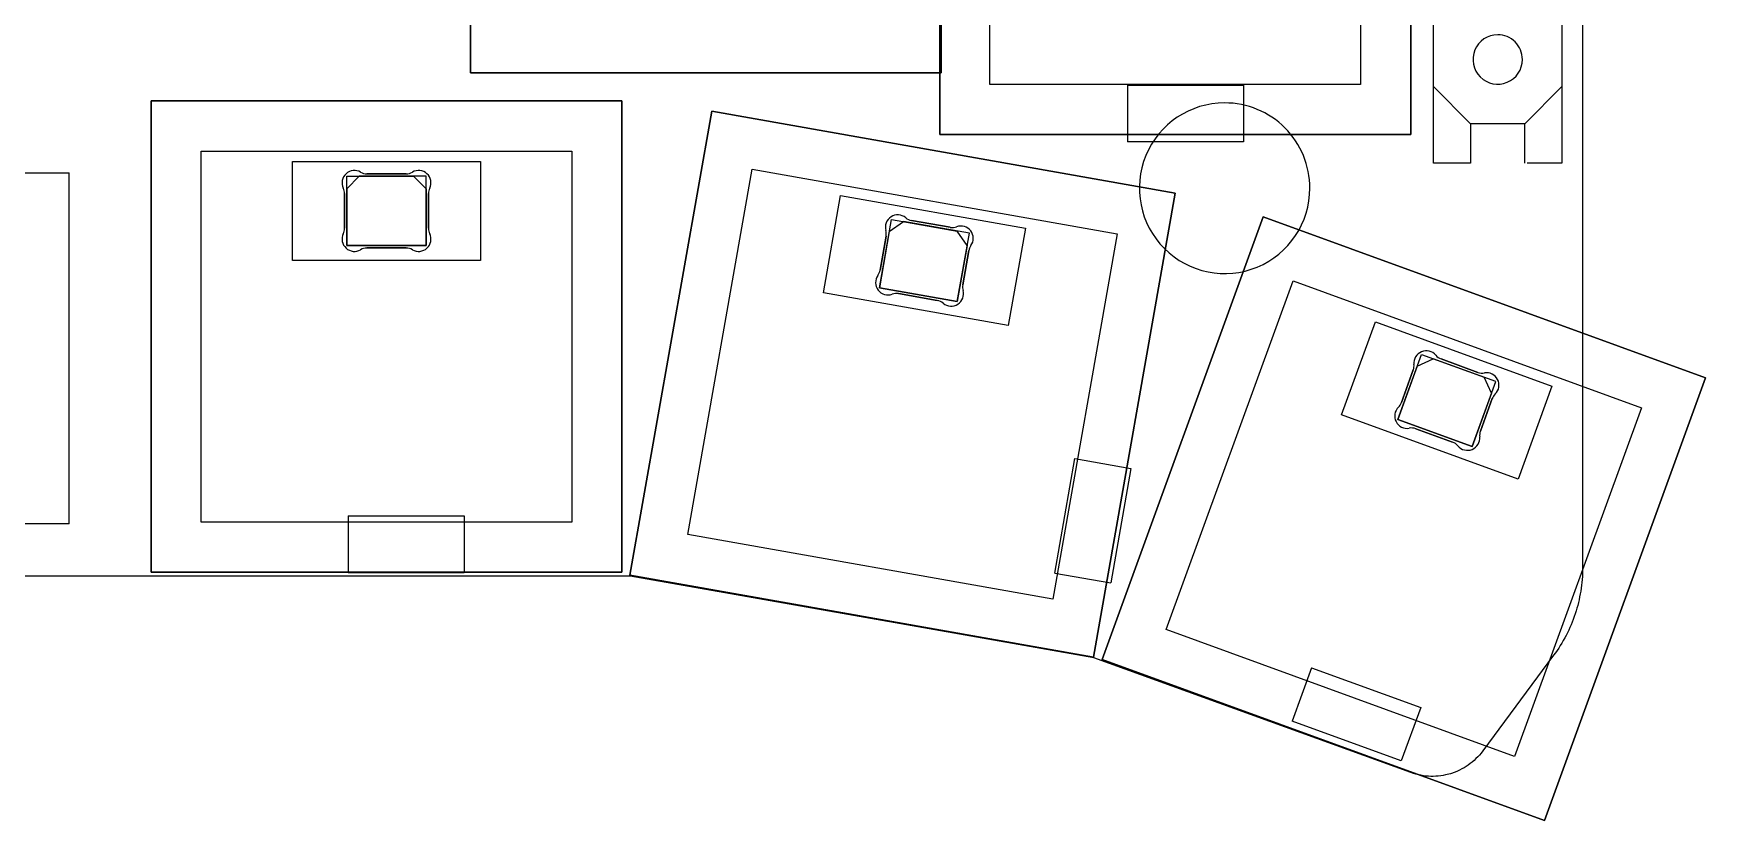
# Model space of a CAD drawing. Extents: x 51 to 287, y -198 to -28.
# Drawn here: x 90.8 to 158.5, y -121.3 to -89.4 of the extents above; entities that cross this region are included whole.
import ezdxf

# ---------------------------------------------------------------- set-up
doc = ezdxf.new("R2010")
doc.units = 0
doc.layers.get('0').update_dxf_attribs({"linetype": 'CONTINUOUS'})

msp = doc.modelspace()

# ---------------------------------------------------------------- linework, layer by layer
at = {"color": 7}
for points in [[(153.47442, -38.555351), (153.4795, -111.041871)], [(108.4707, -71.984291), (108.4707, -91.034291)], [(108.4707, -91.034291), (108.4707, -71.984291)], [(127.5207, -91.034291), (127.5207, -71.984291)], [(127.5207, -71.984291), (127.5207, -91.034291)], [(127.47244, -74.483651), (127.47244, -93.533651)], [(127.47244, -93.533651), (127.47244, -74.483651)], [(146.52244, -93.533651), (146.52244, -74.483651)], [(146.52244, -74.483651), (146.52244, -93.533651)], [(144.49552, -91.509271), (129.49682, -91.509271), (129.49682, -76.508031)], [(144.49552, -76.508031), (144.49552, -91.509271)], [(147.44192, -94.691891), (147.44192, -86.292111)], [(152.6413, -86.292111), (152.6413, -94.691891)], [(108.4707, -91.034291), (127.5207, -91.034291)], [(127.5207, -91.034291), (108.4707, -91.034291)], [(135.05688, -91.527051), (139.75588, -91.527051), (139.75588, -93.825751), (135.05688, -93.825751)], [(135.05688, -91.527051), (135.05688, -93.825751)], [(148.94306, -93.091691), (147.44192, -91.593091)], [(151.1427, -93.091691), (152.6413, -91.593091)], [(95.55226, -92.172211), (95.55226, -111.222211)], [(114.60226, -92.172211), (95.55226, -92.172211)], [(95.55226, -92.172211), (114.60226, -92.172211)], [(95.55226, -111.222211), (95.55226, -92.172211)], [(114.60226, -111.222211), (114.60226, -92.172211)], [(114.60226, -92.172211), (114.60226, -111.222211)], [(118.237, -92.588771), (114.92738, -111.349211)], [(114.92738, -111.349211), (118.237, -92.588771)], [(136.99744, -95.898391), (118.237, -92.588771)], [(118.237, -92.588771), (136.99744, -95.898391)], [(148.94306, -93.091691), (148.94306, -94.691891)], [(151.1427, -93.091691), (148.94306, -93.091691)], [(151.1427, -94.691891), (151.1427, -93.091691)], [(127.47244, -93.533651), (146.52244, -93.533651)], [(146.52244, -93.533651), (127.47244, -93.533651)], [(97.57664, -94.196591), (112.57788, -94.196591)], [(112.57788, -109.197831), (97.57664, -109.197831), (97.57664, -94.196591)], [(112.57788, -94.196591), (112.57788, -109.197831)], [(148.94306, -94.691891), (147.44192, -94.691891)], [(152.6413, -94.691891), (151.24176, -94.691891)], [(74.7395, -95.075431), (92.2401, -95.075431)], [(92.2401, -109.276571), (92.2401, -95.075431)], [(103.47706, -95.217671), (106.17708, -95.217671)], [(103.47706, -98.016751), (103.47706, -95.217671)], [(103.47706, -95.718051), (103.97744, -95.217671)], [(106.67746, -95.217671), (103.97744, -95.217671)], [(105.87228, -95.116071), (104.28224, -95.116071)], [(104.28224, -95.116071), (105.87228, -95.116071)], [(106.67746, -95.718051), (106.17708, -95.217671)], [(106.67746, -98.016751), (106.67746, -95.217671)], [(132.04698, -112.311871), (117.27434, -109.708371), (119.87784, -94.935731)], [(119.87784, -94.935731), (134.65048, -97.539231)], [(103.378, -95.913631), (103.378, -97.320791)], [(103.378, -97.320791), (103.378, -95.913631)], [(103.47706, -95.718051), (103.47706, -98.016751)], [(106.67746, -95.718051), (106.67746, -98.016751)], [(106.77652, -97.320791), (106.77652, -95.913631)], [(106.77652, -95.913631), (106.77652, -97.320791)], [(133.68782, -114.658831), (136.99744, -95.898391)], [(136.99744, -95.898391), (133.68782, -114.658831)], [(125.02642, -99.721091), (125.51156, -96.965191)], [(125.4252, -97.455411), (126.00432, -97.051551)], [(125.51156, -96.965191), (128.17094, -97.432551)], [(128.6637, -97.518911), (126.00432, -97.051551)], [(127.88646, -97.280151), (126.32182, -97.005831)], [(126.32182, -97.005831), (127.88646, -97.280151)], [(128.57734, -98.011671), (128.17094, -97.432551)], [(140.55344, -96.850891), (134.03834, -114.750271)], [(134.03834, -114.750271), (140.55344, -96.850891)], [(158.45536, -103.365991), (140.55344, -96.850891)], [(140.55344, -96.850891), (158.45536, -103.365991)], [(106.67746, -98.016751), (103.47706, -98.016751)], [(103.47706, -98.016751), (106.67746, -98.016751)], [(125.4252, -97.455411), (125.02642, -99.721091)], [(125.29312, -97.633211), (125.04928, -99.017511)], [(125.04928, -99.017511), (125.29312, -97.633211)], [(128.17602, -100.277351), (128.6637, -97.518911)], [(128.57734, -98.011671), (128.17602, -100.277351)], [(134.65048, -97.539231), (132.04698, -112.311871)], [(104.28224, -98.115811), (105.87228, -98.115811)], [(105.87228, -98.115811), (104.28224, -98.115811)], [(128.397, -99.606791), (128.64084, -98.222491)], [(128.64084, -98.222491), (128.397, -99.606791)], [(150.72868, -118.672031), (136.63422, -113.541231), (141.76502, -99.446771)], [(141.76502, -99.446771), (155.85948, -104.575031)], [(128.17602, -100.277351), (125.02642, -99.721091)], [(125.02642, -99.721091), (128.17602, -100.277351)], [(125.80112, -99.959851), (127.36576, -100.236711)], [(127.36576, -100.236711), (125.80112, -99.959851)], [(146.00174, -105.052551), (146.95932, -102.421111)], [(146.78914, -102.891011), (147.42922, -102.593831)], [(146.95932, -102.421111), (149.49678, -103.345671)], [(149.96668, -103.515851), (147.42922, -102.593831)], [(149.24278, -103.147551), (147.7518, -102.603991)], [(147.7518, -102.603991), (149.24278, -103.147551)], [(146.78914, -102.891011), (146.00174, -105.052551)], [(146.62658, -103.043411), (146.14652, -104.364211)], [(146.14652, -104.364211), (146.62658, -103.043411)], [(149.0091, -106.147291), (149.96668, -103.515851)], [(149.7965, -103.985751), (149.49678, -103.345671)], [(151.94026, -121.267911), (158.45536, -103.365991)], [(158.45536, -103.365991), (151.94026, -121.267911)], [(149.7965, -103.985751), (149.0091, -106.147291)], [(149.34184, -105.527531), (149.8219, -104.206731)], [(149.8219, -104.206731), (149.34184, -105.527531)], [(155.85948, -104.575031), (150.72868, -118.672031)], [(149.0091, -106.147291), (146.00174, -105.052551)], [(146.00174, -105.052551), (149.0091, -106.147291)], [(146.72564, -105.423391), (148.21662, -105.966951)], [(148.21662, -105.966951), (146.72564, -105.423391)], [(132.1181, -111.262851), (132.93598, -106.634971), (135.19912, -107.033751), (134.38378, -111.661631)], [(92.2401, -109.276571), (74.7395, -109.276571)], [(103.52278, -108.951451), (108.22178, -108.951451), (108.22178, -111.250151), (103.52278, -111.250151)], [(103.52278, -108.951451), (103.52278, -111.250151)], [(114.935, -111.384771), (57.12968, -111.384771)], [(95.55226, -111.222211), (114.60226, -111.222211)], [(114.60226, -111.222211), (95.55226, -111.222211)], [(114.92738, -111.349211), (133.68782, -114.658831)], [(133.68782, -114.658831), (114.92738, -111.349211)], [(133.69544, -114.694391), (114.935, -111.384771)], [(132.1181, -111.262851), (134.38378, -111.661631)], [(153.4795, -111.041871), (153.4795, -111.161251), (153.47442, -111.280631), (153.46934, -111.400011), (153.46172, -111.519391), (153.44902, -111.636231), (153.43632, -111.755611), (153.42108, -111.872451), (153.4033, -111.989291), (153.38298, -112.106131), (153.36012, -112.222971), (153.33726, -112.339811), (153.30932, -112.454111), (153.28138, -112.568411), (153.24836, -112.682711), (153.21534, -112.794471), (153.17978, -112.908771), (153.14168, -113.020531), (153.10104, -113.132291), (153.05786, -113.241511), (153.01468, -113.350731), (152.96642, -113.459951), (152.91816, -113.566631), (152.86482, -113.673311), (152.81148, -113.779991), (152.75814, -113.884131), (152.69972, -113.988271), (152.63876, -114.089871), (152.5778, -114.191471), (152.5143, -114.293071), (152.44826, -114.392131), (152.37968, -114.488651), (152.30856, -114.585171)], [(146.53514, -119.329891), (133.69544, -114.694391)], [(134.03834, -114.750271), (151.94026, -121.267911)], [(151.94026, -121.267911), (134.03834, -114.750271)], [(152.30856, -114.585171), (149.43836, -118.456131)], [(142.51178, -115.088091), (146.92884, -116.695911), (146.14144, -118.854911), (141.72692, -117.249631)], [(142.51178, -115.088091), (141.72692, -117.249631)], [(149.43836, -118.456131), (149.37232, -118.537411), (149.30628, -118.618691), (149.2377, -118.694891), (149.16404, -118.766011), (149.09038, -118.837131), (149.01164, -118.903171), (148.9329, -118.966671), (148.84908, -119.025091), (148.76526, -119.080971), (148.68144, -119.134311), (148.59254, -119.182571), (148.50364, -119.228291), (148.4122, -119.268931), (148.32076, -119.307031), (148.13026, -119.373071), (147.93722, -119.423871), (147.8407, -119.444191), (147.74164, -119.459431), (147.64004, -119.469591), (147.54098, -119.477211), (147.43938, -119.482291), (147.34032, -119.482291), (147.23872, -119.477211), (147.13712, -119.469591), (147.03552, -119.456891), (146.93392, -119.439111), (146.83486, -119.418791), (146.73326, -119.393391), (146.6342, -119.365451), (146.53514, -119.329891)]]:
    msp.add_lwpolyline(points, dxfattribs=at)
for points in [[(150.043642, -89.49327)], [(138.994642, -92.250265)], [(101.27742, -98.616191), (101.27742, -94.618231), (108.8771, -94.618231), (108.8771, -98.616191)], [(122.75566, -99.929371), (123.44908, -95.992371), (130.93446, -97.310631), (130.2385, -101.250171)], [(143.72844, -104.864591), (145.0975, -101.105391), (152.23998, -103.706351), (150.87092, -107.463011)]]:
    msp.add_lwpolyline(points, close=True, dxfattribs=at)
for points in [[(150.043642, -89.49327), (149.63918, -89.49327), (149.274543, -89.736913), (149.119762, -90.110587)], [(150.750749, -89.786164), (150.563213, -89.598627), (150.308859, -89.49327), (150.043642, -89.49327)], [(151.043643, -90.493271), (151.043643, -90.228054), (150.938286, -89.9737), (150.750749, -89.786164)], [(149.119762, -90.110587), (148.964981, -90.484262), (149.050537, -90.91438), (149.336535, -91.200378)], [(150.426326, -91.417151), (150.8, -91.26237), (151.043643, -90.897733), (151.043643, -90.493271)], [(149.336535, -91.200378), (149.622533, -91.486376), (150.052651, -91.571932), (150.426326, -91.417151)], [(138.994642, -92.250265), (137.599245, -92.250265), (136.341248, -93.090832), (135.807252, -94.380011)], [(141.434164, -93.260748), (140.787163, -92.613747), (139.90964, -92.250265), (138.994642, -92.250265)], [(142.444648, -95.700271), (142.444648, -94.785272), (142.081166, -93.90775), (141.434164, -93.260748)], [(135.807252, -94.380011), (135.273257, -95.66919), (135.568425, -97.153099), (136.55512, -98.139793)], [(103.440782, -95.114529), (103.279342, -95.263537), (103.234082, -95.50047), (103.329232, -95.698493)], [(103.440782, -95.114529), (103.279342, -95.263537), (103.234082, -95.50047), (103.329232, -95.698493)], [(104.031796, -95.050031), (103.842016, -94.939352), (103.602222, -94.965521), (103.440782, -95.114529)], [(104.031796, -95.050031), (103.842016, -94.939352), (103.602222, -94.965521), (103.440782, -95.114529)], [(104.031796, -95.050031), (104.108327, -95.094762), (104.195374, -95.118342), (104.284018, -95.118357)], [(104.031796, -95.050031), (104.108327, -95.094762), (104.195374, -95.118342), (104.284018, -95.118357)], [(105.873042, -95.118357), (105.961686, -95.118342), (106.048733, -95.094762), (106.125264, -95.050031)], [(105.873042, -95.118357), (105.961686, -95.118342), (106.048733, -95.094762), (106.125264, -95.050031)], [(106.716565, -95.114262), (106.555011, -94.965203), (106.315055, -94.939137), (106.125264, -95.050031)], [(106.716565, -95.114262), (106.555011, -94.965203), (106.315055, -94.939137), (106.125264, -95.050031)], [(106.828082, -95.698493), (106.923373, -95.500408), (106.878118, -95.263321), (106.716565, -95.114262)], [(106.828082, -95.698493), (106.923373, -95.500408), (106.878118, -95.263321), (106.716565, -95.114262)], [(103.378508, -95.915409), (103.378579, -95.840321), (103.361737, -95.766181), (103.329232, -95.698493)], [(103.378508, -95.915409), (103.378579, -95.840321), (103.361737, -95.766181), (103.329232, -95.698493)], [(106.828082, -95.698493), (106.795489, -95.76616), (106.77856, -95.840301), (106.778552, -95.915409)], [(106.828082, -95.698493), (106.795489, -95.76616), (106.77856, -95.840301), (106.778552, -95.915409)], [(140.314902, -98.887661), (141.604081, -98.353665), (142.444648, -97.095668), (142.444648, -95.700271)], [(126.087378, -96.895595), (125.919712, -96.75347), (125.678892, -96.737507), (125.493934, -96.856259)], [(126.087378, -96.895595), (125.919712, -96.75347), (125.678892, -96.737507), (125.493934, -96.856259)], [(103.329232, -97.537961), (103.3617, -97.47035), (103.378541, -97.396301), (103.378508, -97.321299)], [(103.329232, -97.537961), (103.3617, -97.47035), (103.378541, -97.396301), (103.378508, -97.321299)], [(106.778552, -97.321299), (106.778598, -97.396321), (106.795527, -97.470371), (106.828082, -97.537961)], [(106.778552, -97.321299), (106.778598, -97.396321), (106.795527, -97.470371), (106.828082, -97.537961)], [(125.493934, -96.856259), (125.308976, -96.97501), (125.22326, -97.200624), (125.282706, -97.412231)], [(125.493934, -96.856259), (125.308976, -96.97501), (125.22326, -97.200624), (125.282706, -97.412231)], [(125.293628, -97.634481), (125.306728, -97.560518), (125.302995, -97.484553), (125.282706, -97.412231)], [(125.293628, -97.634481), (125.306728, -97.560518), (125.302995, -97.484553), (125.282706, -97.412231)], [(126.087378, -96.895595), (126.154974, -96.952896), (126.236584, -96.991202), (126.323852, -97.006593)], [(126.087378, -96.895595), (126.154974, -96.952896), (126.236584, -96.991202), (126.323852, -97.006593)], [(127.888746, -97.282691), (127.976006, -97.297999), (128.065767, -97.289846), (128.148842, -97.259069)], [(127.888746, -97.282691), (127.976006, -97.297999), (128.065767, -97.289847), (128.148842, -97.259069)], [(128.720197, -97.424917), (128.586933, -97.250014), (128.355043, -97.182703), (128.148842, -97.259069)], [(128.720197, -97.424917), (128.586933, -97.250014), (128.355043, -97.182703), (128.148842, -97.259069)], [(128.72847, -98.019799), (128.85682, -97.841258), (128.853462, -97.59982), (128.720197, -97.424917)], [(128.72847, -98.019799), (128.85682, -97.841258), (128.853462, -97.59982), (128.720197, -97.424917)], [(103.329232, -97.537961), (103.23388, -97.736007), (103.27905, -97.973098), (103.440541, -98.122212)], [(103.329232, -97.537961), (103.23388, -97.736007), (103.27905, -97.973098), (103.440541, -98.122212)], [(106.716807, -98.122479), (106.878411, -97.973315), (106.923576, -97.736069), (106.828082, -97.537961)], [(106.716807, -98.122479), (106.878411, -97.973315), (106.923576, -97.736069), (106.828082, -97.537961)], [(128.72847, -98.019799), (128.684658, -98.080774), (128.655141, -98.150833), (128.64211, -98.224777)], [(128.72847, -98.019799), (128.684658, -98.080774), (128.655141, -98.150833), (128.64211, -98.224777)], [(103.440541, -98.122212), (103.602031, -98.271325), (103.841966, -98.297485), (104.031796, -98.186677)], [(103.440541, -98.122212), (103.602031, -98.271325), (103.841966, -98.297485), (104.031796, -98.186677)], [(104.284018, -98.118351), (104.195374, -98.118365), (104.108327, -98.141946), (104.031796, -98.186677)], [(104.284018, -98.118351), (104.195374, -98.118365), (104.108327, -98.141946), (104.031796, -98.186677)], [(106.125264, -98.186677), (106.048733, -98.141946), (105.961686, -98.118365), (105.873042, -98.118351)], [(106.125264, -98.186677), (106.048733, -98.141946), (105.961686, -98.118365), (105.873042, -98.118351)], [(106.125264, -98.186677), (106.315105, -98.2977), (106.555202, -98.271644), (106.716807, -98.122479)], [(106.125264, -98.186677), (106.315105, -98.2977), (106.555202, -98.271644), (106.716807, -98.122479)], [(136.55512, -98.139793), (137.541814, -99.126488), (139.025723, -99.421656), (140.314902, -98.887661)], [(124.963174, -99.223759), (124.834937, -99.402261), (124.838306, -99.643575), (124.971474, -99.818429)], [(124.963174, -99.223759), (124.834937, -99.402261), (124.838306, -99.643575), (124.971474, -99.818429)], [(124.963174, -99.223759), (125.006986, -99.162784), (125.036503, -99.092724), (125.049534, -99.018781)], [(124.963174, -99.223759), (125.006986, -99.162784), (125.036503, -99.092724), (125.049534, -99.018781)], [(124.971474, -99.818429), (125.104643, -99.993282), (125.336382, -100.060668), (125.542548, -99.984489)], [(124.971474, -99.818429), (125.104643, -99.993282), (125.336382, -100.060668), (125.542548, -99.984489)], [(125.802898, -99.961121), (125.715578, -99.945686), (125.625724, -99.953751), (125.542548, -99.984489)], [(125.802898, -99.961121), (125.715578, -99.945686), (125.625724, -99.953751), (125.542548, -99.984489)], [(128.197897, -100.387572), (128.382902, -100.268733), (128.468554, -100.042976), (128.408938, -99.831327)], [(128.197897, -100.387572), (128.382902, -100.268733), (128.468554, -100.042976), (128.408938, -99.831327)], [(128.398016, -99.609331), (128.384955, -99.683212), (128.388688, -99.759085), (128.408938, -99.831327)], [(128.398016, -99.609331), (128.384955, -99.683212), (128.388688, -99.759085), (128.408938, -99.831327)], [(127.604266, -100.348217), (127.536698, -100.290825), (127.455086, -100.252429), (127.367792, -100.236965)], [(127.604266, -100.348217), (127.536698, -100.290825), (127.455086, -100.252429), (127.367792, -100.236965)], [(127.604266, -100.348217), (127.771963, -100.490439), (128.012893, -100.506412), (128.197897, -100.387572)], [(127.604266, -100.348217), (127.771963, -100.490439), (128.012893, -100.506412), (128.197897, -100.387572)], [(146.628612, -103.044427), (146.654212, -102.973844), (146.663588, -102.898403), (146.656044, -102.823701)], [(146.628612, -103.044427), (146.654212, -102.973844), (146.663588, -102.898403), (146.656044, -102.823701)], [(146.960616, -102.312508), (146.757711, -102.397373), (146.634088, -102.604862), (146.656044, -102.823701)], [(146.960616, -102.312508), (146.757711, -102.397373), (146.634088, -102.604862), (146.656044, -102.823701)], [(147.53844, -102.454639), (147.398055, -102.285333), (147.163521, -102.227644), (146.960616, -102.312508)], [(147.53844, -102.454639), (147.398055, -102.285333), (147.163521, -102.227644), (146.960616, -102.312508)], [(147.53844, -102.454639), (147.595062, -102.522805), (147.668782, -102.574699), (147.752054, -102.605007)], [(147.53844, -102.454639), (147.595062, -102.522805), (147.668782, -102.574699), (147.752054, -102.605007)], [(149.245066, -103.148313), (149.328435, -103.17867), (149.41838, -103.186297), (149.50567, -103.170411)], [(149.245066, -103.148313), (149.328435, -103.17867), (149.41838, -103.186297), (149.50567, -103.170411)], [(150.039304, -103.433156), (149.938526, -103.237789), (149.721966, -103.131162), (149.50567, -103.170411)], [(150.039304, -103.433156), (149.938526, -103.237789), (149.721966, -103.131162), (149.50567, -103.170411)], [(149.944074, -104.020295), (150.101436, -103.866796), (150.140082, -103.628523), (150.039304, -103.433156)], [(149.944074, -104.020295), (150.101436, -103.866796), (150.140082, -103.628523), (150.039304, -103.433156)], [(149.944074, -104.020295), (149.890327, -104.072757), (149.849089, -104.136653), (149.823424, -104.207239)], [(149.944074, -104.020295), (149.890327, -104.072757), (149.849089, -104.136653), (149.823424, -104.207239)], [(146.02714, -104.552171), (145.869778, -104.705669), (145.831132, -104.943942), (145.93191, -105.13931)], [(146.02714, -104.552171), (145.869778, -104.705669), (145.831132, -104.943942), (145.93191, -105.13931)], [(146.02714, -104.552171), (146.080887, -104.499709), (146.122125, -104.435812), (146.14779, -104.365227)], [(146.02714, -104.552171), (146.080887, -104.499709), (146.122125, -104.435812), (146.14779, -104.365227)], [(145.93191, -105.13931), (146.032688, -105.334677), (146.249248, -105.441304), (146.465544, -105.402055)], [(145.93191, -105.13931), (146.032688, -105.334677), (146.249248, -105.441304), (146.465544, -105.402055)], [(146.725894, -105.424153), (146.642603, -105.393841), (146.552752, -105.386215), (146.465544, -105.402055)], [(146.725894, -105.424153), (146.642603, -105.393841), (146.552752, -105.386215), (146.465544, -105.402055)], [(149.342602, -105.528039), (149.316916, -105.598602), (149.307453, -105.674044), (149.314916, -105.748765)], [(149.342602, -105.528039), (149.316916, -105.598602), (149.307453, -105.674044), (149.314916, -105.748765)], [(148.432774, -106.118081), (148.376184, -106.049821), (148.30246, -105.997838), (148.21916, -105.967459)], [(148.432774, -106.118081), (148.376184, -106.049821), (148.30246, -105.997838), (148.21916, -105.967459)], [(148.432774, -106.118081), (148.573242, -106.287206), (148.807703, -106.344733), (149.010498, -106.259831)], [(148.432774, -106.118081), (148.573242, -106.287206), (148.807703, -106.344733), (149.010498, -106.259831)], [(149.010498, -106.259831), (149.213294, -106.174929), (149.336838, -105.96752), (149.314916, -105.748765)], [(149.010498, -106.259831), (149.213294, -106.174929), (149.336838, -105.96752), (149.314916, -105.748765)]]:
    msp.add_open_spline(points, degree=3, dxfattribs=at)

doc.saveas('drawing.dxf')
